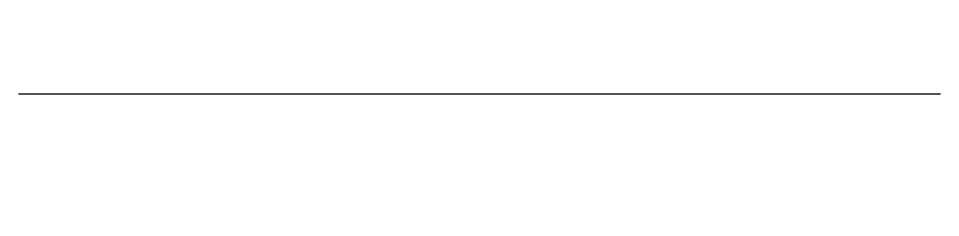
# Model space of a CAD drawing. Header units: metres. Extents: x 2440 to 5689, y 77 to 398.
# Drawn here: x 5688.259 to 5689.139, y 255.834 to 256.024 of the extents above; entities that cross this region are included whole.
import ezdxf

# ---------------------------------------------------------------- set-up
doc = ezdxf.new("R2010")
doc.units = ezdxf.units.M
doc.header["$LTSCALE"] = 7
doc.header["$MEASUREMENT"] = 0
doc.layers.add('PENA 01', color=1, linetype='Continuous')

msp = doc.modelspace()

# ---------------------------------------------------------------- hatches: boundary and pattern name
at = {"layer": 'PENA 01'}
h = msp.add_hatch(dxfattribs=at)
h.set_pattern_fill('HACH22', color=256, angle=90, style=0, pattern_type=2)
h.set_pattern_definition([(180, (5688.259378709154, 256.8343374087885), (-2.224938304690911e-14, -181.68), []), (180, (5688.259378709154, 258.2443374087885), (-2.224938304690911e-14, -181.68), []), (180, (5688.259378709154, 260.2443374087885), (-2.224938304690911e-14, -181.68), []), (180, (5688.259378709154, 263.0743374087885), (-2.224938304690911e-14, -181.68), []), (180, (5688.259378709154, 267.0743374087885), (-2.224938304690911e-14, -181.68), []), (180, (5688.259378709154, 272.7343374087885), (-2.224938304690911e-14, -181.68), []), (180, (5688.259378709154, 280.7343374087885), (-2.224938304690911e-14, -181.68), []), (180, (5688.259378709154, 292.0443374087885), (-2.224938304690911e-14, -181.68), []), (180, (5688.259378709154, 308.0443374087885), (-2.224938304690911e-14, -181.68), []), (180, (5688.259378709154, 330.6743374087885), (-2.224938304690911e-14, -181.68), []), (180, (5688.259378709154, 362.6743374087885), (-2.224938304690911e-14, -181.68), []), (180, (5688.259378709154, 385.3043374087885), (-2.224938304690911e-14, -181.68), []), (180, (5688.259378709154, 401.3043374087885), (-2.224938304690911e-14, -181.68), []), (180, (5688.259378709154, 412.6143374087885), (-2.224938304690911e-14, -181.68), []), (180, (5688.259378709154, 420.6143374087885), (-2.224938304690911e-14, -181.68), []), (180, (5688.259378709154, 426.2743374087885), (-2.224938304690911e-14, -181.68), []), (180, (5688.259378709154, 430.2743374087885), (-2.224938304690911e-14, -181.68), []), (180, (5688.259378709154, 433.1043374087885), (-2.224938304690911e-14, -181.68), []), (180, (5688.259378709154, 435.1043374087885), (-2.224938304690911e-14, -181.68), []), (180, (5688.259378709154, 436.5143374087885), (-2.224938304690911e-14, -181.68), []), (180, (5688.259378709154, 437.5143374087885), (-2.224938304690911e-14, -181.68), [])])
h.paths.add_polyline_path([(5689.139378709154, 256.0243374087885), (5688.259378709154, 256.0243374087885), (5688.259378709154, 255.8343374087885), (5689.139378709154, 255.8343374087885)])

doc.saveas('drawing.dxf')
